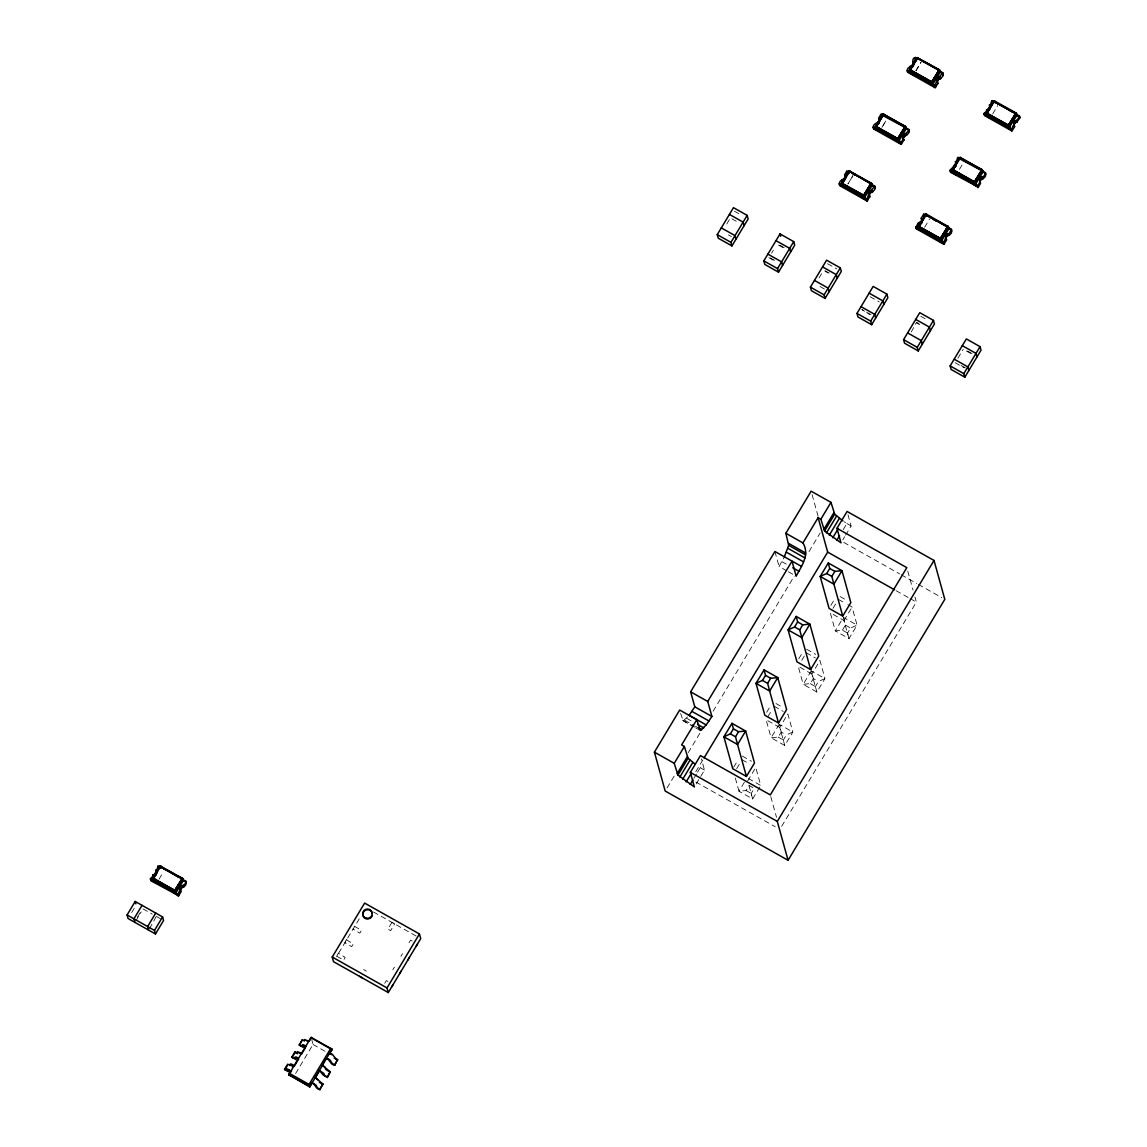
<?xml version="1.0" encoding="UTF-8"?>
<svg xmlns="http://www.w3.org/2000/svg" width="1147" height="1147" viewBox="0 0 1147 1147"><rect width="100%" height="100%" fill="white"/><g stroke="black" fill="none" stroke-linecap="round" stroke-linejoin="round"><path stroke-width="0.75" stroke-dasharray="5 3.75" d="M786.842 570.891L779.071 566.503L784.362 556.754M131.676 912.539L135.289 906.531M159.06 879.176L163.175 872.207M137.439 917.184L141.038 911.191M135.833 920.898L141.224 911.894M149.526 928.611L156.537 915.908M726.797 223.952L730.395 217.959L736.489 221.385M336.745 956.268L338.279 953.214L345.218 957.43L343.598 960.125L336.745 956.268L361.061 915.793M771.573 253.215L773.365 250.204M295.596 1073.535L313.045 1044.487L311.712 1039.555M852.895 175.72L847.92 183.993L852.909 175.792M881.957 127.331L886.086 120.435L881.971 127.403M915.98 70.67L920.955 62.397M915.994 70.741L920.969 62.468M384.704 983.294L386.324 980.599L389.062 982.147M392.804 969.803L394.425 967.107M400.905 956.311L402.525 953.616M409.006 942.82L410.626 940.124L413.364 941.673M819.044 277.961L823.546 270.463M924.654 227.307L929.6 218.962M959.509 169.269L963.638 162.3M992.7 113.926L997.661 105.639M911.306 331.97L916.51 322.264L921.07 324.845M667.038 787.96L675.339 774.139M688.243 752.647L700.229 732.704M713.133 711.212L794.269 576.124M809.022 551.564L820.076 533.154M695.785 771.702L703.154 759.429M693.863 778.34L696.616 773.752M697.534 772.218L700.287 767.63L697.62 765.895M843.231 529.642L846.916 523.519L844.249 521.785M696.229 783.903L704.502 770.124L701.362 758.798M842.844 539.793L844.694 536.724M845.611 535.19L851.117 526.014L847.977 514.688M957.874 358.222L963.279 349.233M733.65 767.243L738.138 759.758M766.655 712.287L771.142 704.817M798.756 658.837L803.244 651.353M830.858 605.387L835.36 597.902M736.675 768.691L739.371 764.203M767.888 716.732L772.375 709.262M801.782 660.299L804.477 655.797M832.994 608.34L836.593 602.347M744.374 782.254L738.983 791.244L752.661 798.943L759.859 786.971M779.186 724.316L771.099 737.779L784.763 745.493L792.864 732.03L787.846 713.979L779.759 727.442L784.763 745.493L783.329 739.987L786.369 734.94L792.864 732.03L779.186 724.316L781.236 732.044L786.369 734.94M811.287 670.866L803.201 684.329L816.879 692.042L824.965 678.58L819.962 660.514L811.861 673.992L816.879 692.042L815.431 686.537L818.471 681.49L824.965 678.58L811.287 670.866L813.338 678.594L818.471 681.49M847.547 633.087L842.414 630.19L835.303 630.879L830.299 612.828L843.977 620.541L848.981 638.592L847.547 633.087L850.572 628.04L857.067 625.129L843.389 617.416L835.303 630.879L848.981 638.592L857.067 625.129L852.063 607.064L847.504 604.498M747.658 780.892L755.744 767.429L760.748 785.48L748.604 778.627M843.977 620.541L852.063 607.064M735.342 778.11L738.983 791.244L746.095 790.555L749.134 785.494L752.977 787.674M779.759 727.442L766.081 719.728L771.099 737.779L778.196 737.091L781.236 732.044M811.861 673.992L798.197 666.278L803.201 684.329L810.312 683.641L813.338 678.594M842.414 630.19L845.439 625.144L843.389 617.416M749.02 785.824L752.661 798.943L751.228 793.437L754.267 788.39M781.695 826.313L916.367 602.103L914.933 596.927M680.63 713.448L683.225 720.861L689.146 715.298M734.453 211.22L742.052 215.507M827.604 263.724L836.737 268.871M920.754 316.228L928.367 320.529M779.817 245.214L785.91 248.655M824.879 270.62L829.439 273.187M967.652 351.097L972.212 353.663M778.498 245.071L786.111 249.358M825.066 271.323L828.12 273.043M870.129 296.729L879.262 301.876M916.697 322.981L919.751 324.701M966.319 350.953L972.412 354.38M770.196 257.846L774.755 260.426M870.96 314.651L861.827 309.504L869.627 314.507M961.071 365.449L965.631 368.015M728.388 234.877L731.428 236.597M768.863 257.702L774.956 261.143M820.019 286.535L824.578 289.101M955.179 362.724L964.312 367.872M843.705 542.359L899.692 573.916M901.255 574.79L916.811 583.565M918.36 584.44L941.687 597.587M896.137 590.705L908.582 597.716M910.144 598.591L916.367 602.103M781.867 561.629L786.527 564.252M840.192 596.626L847.791 600.913M838.385 599.365L845.984 603.637M788.39 571.765L796.161 576.152M845.439 625.144L850.572 628.04M806.57 649.216L815.689 654.364M806.284 652.815L815.402 657.948M810.312 683.641L815.431 686.537M775.989 703.527L783.573 707.814M774.182 706.265L783.286 711.398M778.196 737.091L783.329 739.987M686.666 718.309L692.874 721.807M684.644 720.201L693.978 725.463M695.526 726.338L698.638 728.087M682.508 720.244L696.501 728.13M683.225 720.861L694.107 726.997M695.67 727.872L700.33 730.496M742.353 756.131L751.471 761.264M742.066 759.715L749.665 764.002M746.095 790.555L751.228 793.437M695.842 782.01L775.186 826.743M373.578 912.023L416.117 936.009M363.585 969.588L366.323 971.136M143.031 908.897L152.164 914.044M156.738 916.625L162.214 919.708M313.045 1044.487L325.848 1051.713M846.916 523.519L851.117 526.014M700.287 767.63L704.502 770.124M907.764 571.106L913.026 590.045M812.076 494.572L818.169 516.551M774.913 551.506L779.071 566.503M770.784 796.663L776.519 817.324M354.48 926.231L361.42 930.446L359.8 933.156L352.86 928.927M346.38 939.723L344.86 942.777L351.699 946.633L353.319 943.938L346.38 939.723M391.944 922.374L387.901 929.127L390.64 930.661L394.683 923.923L391.944 922.374"/><path stroke-width="1.5" d="M784.362 556.754L788.663 545.341L785.867 533.283L811.144 491.188L830.973 502.372L834.701 514.143L842.916 520.91M802.957 542.918L818.126 517.67L820.865 519.204L824.593 530.975L841.009 542.846L836.98 528.294L847.088 511.462L934.016 560.453L944.798 599.351L788.075 860.293L665.188 791.029L654.407 752.145L679.684 710.05L696.788 719.685L700.33 730.496L706.237 724.933L711.9 716.459L707.728 701.462L792.004 561.141L796.161 576.152C801.624 566.088 809.983 554.56 802.957 542.918L785.867 533.283M909.972 70.827L909.657 69.594L916.969 57.694L917.915 57.694L909.786 70.756M926.26 215.65L925.844 214.159L918.303 226.188L918.632 227.464L926.547 214.217L948.282 226.633L948.755 228.884L941.716 240.626L940.411 241.013L919.048 228.956L918.704 227.651M1008.7 127.79L1008.256 125.611L1015.97 112.951L1016.816 115.56L1008.959 127.819L987.108 115.646L986.764 114.342M182.545 878.301L174.831 890.359C173.197 892.237 177.082 894.732 175.577 890.861L182.688 878.502L160.781 866.2L159.677 866.415L160.064 867.921M861.87 197.399L867.519 200.625L867.089 199.105L864.652 197.728L864.451 195.75L871.577 183.391L849.382 170.874L841.583 182.947L841.912 184.223L849.855 171.003L849.138 170.917L849.554 172.408M904.711 126.987L906.116 128.822L905.729 127.202L898.345 138.973L898.818 140.981L898.488 139.102L905.686 127.446L905.227 126.371L897.513 139.016L897.728 141.11L899.033 140.723L906.001 129.124L905.671 127.891M910.044 71.1L910.388 72.404L932.841 84.319L932.511 82.441L939.637 70.067L917.199 57.594M919.048 228.956L918.303 226.16L940.64 238.619L941.501 240.87L941.171 238.992L948.411 227.092L947.909 226.26L948.798 228.726L948.411 227.092M980.112 181.886L977.832 185.685L975.394 184.309L975.208 182.344L982.449 170.444L981.947 169.613L974.032 182.774L974.448 184.352L977.703 185.642L978.262 187.219L980.542 183.42L979.782 181.212M993.904 100.836L986.363 112.879L1008.7 125.295L1009.561 127.561L1009.231 125.683L1016.471 113.782L1015.712 113.195L1016.816 115.56L1016.471 113.782M156.551 883.233L150.96 880.136L150.529 878.602C154.601 874.86 156.637 871.548 157.985 866.2L160.437 867.605M841.984 184.409L842.328 185.714L864.178 197.886L871.964 185.785L871.132 183.047L872.107 185.355L874.544 186.689C870.473 190.445 868.437 193.757 867.089 199.105M879.061 119.274C879.778 123.776 872.681 122.643 873.268 127.503L873.67 128.923L901.055 144.364L903.822 140.178C900.266 135.059 907.42 133.783 908.567 130.027L906.13 128.665L905.6 126.729M881.039 114.542L908.768 129.453L909.17 130.873C909.743 135.461 901.184 135.317 903.822 140.178M924.009 215.865L923.579 214.331L921.299 218.131L921.701 220.597M939.479 69.881L940.167 72.032L942.605 73.379C938.533 77.136 936.497 80.433 935.149 85.781L935.565 87.315L929.959 84.147M176.122 892.495L183.09 880.882L182.631 879.362L159.677 866.415L182.043 878.373L182.674 879.434L174.874 891.506L152.594 878.287L175.434 890.746L175.892 892.739L175.047 890.473L153.454 878.301C151.59 878.057 154.114 882.875 152.709 878.014L160.021 866.114L160.967 866.114L161.154 867.519M939.708 71.229L940.024 72.462L932.841 84.319L932.368 82.326L939.751 70.541L940.153 72.161L939.723 70.784L916.697 57.995L917.012 59.501M1016.414 114.471L1016.859 115.403L1016.443 114.026L993.331 101.237L1016.443 113.539M181.283 878.645L185.857 881.211C186.344 886.029 179.319 884.882 180.036 889.369M180.466 890.889C179.663 886.588 186.258 887.62 186.086 883.333L185.527 881.756M868.881 193.255L869.799 196.84L867.032 201.026L839.633 185.585L839.561 183.62L839.962 185.04L845.439 188.122L839.833 185.04L839.418 183.506C839.231 179.204 845.826 180.251 845.024 175.935M936.941 79.946L937.859 83.516L935.092 87.702L907.693 72.261L907.291 70.842C906.861 66.024 913.743 67.085 913.084 62.626M915.077 57.895L915.478 59.314L915.406 57.35L917.385 59.185L914.933 57.78C910.575 57.866 914.976 68.29 912.883 64.49M940.01 241.501L944.225 243.881L946.504 240.081L945.845 235.637L948.97 233.73L951.25 229.93L948.354 227.794M945.357 225.916L951.451 229.357L951.68 231.465C951.867 235.766 945.271 234.719 946.074 239.035M982.319 169.971L982.85 171.935L985.287 173.269C985.459 177.57 978.878 176.538 979.667 180.839M980.097 182.373C979.294 178.057 985.89 179.104 985.717 174.803L985.488 172.695L957.759 157.784M987.108 115.646L986.363 112.836L1008.256 125.611L1012.285 130.557L1014.565 126.758L1013.905 122.313L1017.031 120.421L1019.31 116.621L1016.873 115.245L1016.199 113.123M1019.31 116.621L1019.74 118.155C1017.346 122.256 1012.873 123.632 1011.855 129.023M871.132 183.047L871.419 184.151C868.853 184.868 864.021 200.266 864.25 196.266L841.454 183.42L863.935 195.377L864.996 197.384M884.308 115.847L882.932 114.356L875.519 126.514L875.95 127.561L883.85 114.313L905.255 126.385L883.706 114.428M981.947 169.613L959.652 157.598L952.196 170L974.506 182.975L982.449 170.444L959.308 157.899L960.569 157.555L982.176 169.785M870.172 183.534L874.745 186.115L875.132 187.535C875.72 192.123 867.161 191.979 869.799 196.84M938.232 70.225L942.805 72.791L943.192 74.225C943.78 78.799 935.221 78.67 937.859 83.516M978.104 187.076L950.376 172.165L950.304 170.2C953.731 173.914 951.58 168.982 952.971 170L975.065 182.215L975.653 184.108L974.678 181.957L953.085 169.785C950.175 168.265 956.039 176.021 950.16 170.086C954.232 166.329 956.268 163.032 957.616 157.684L960.068 159.089M984.613 114.958L990.234 118.127L984.728 114.972L984.183 113.424C988.27 109.682 990.291 106.37 991.639 101.022L994.076 102.398M871.964 185.785L870.931 183.262L863.476 195.678L863.705 197.771M948.383 226.862L925.271 214.589L948.383 227.335L948.755 228.884L947.651 226.518L940.425 238.49L940.411 241.013M848.952 172.81L848.708 171.161L849.31 172.466M876.021 127.747L875.62 126.256L897.958 138.715L899.033 140.723M875.691 126.242L875.95 127.905L875.605 126.299L882.932 114.356L905.729 127.202M940.024 72.462L939.264 69.709L916.969 57.694L909.643 69.637L909.972 71.243L909.657 69.594L931.995 82.054L933.056 84.075M160.494 865.985L152.838 879.176M153.024 879.663L152.709 878.014L152.981 879.821L152.895 878.043L174.502 890.99L175.534 892.968M175.706 891.033L176.021 892.624L175.663 890.961M841.568 183.878L863.763 196.395L871.663 184.094L848.708 171.161L841.482 183.176L842.142 185.57M875.605 127.231L897.8 139.733L905.686 127.446L906.073 128.98L904.84 126.787L882.731 114.499L883.204 115.904L882.932 114.356L883.333 115.804M932.497 82.799L939.723 70.784L940.096 72.318L938.877 70.125L917.5 58.081L910.001 69.68L932.368 82.326L932.97 84.204L932.654 82.613L931.35 82.957L910.015 70.698M918.661 227.249L940.483 239.637L948.139 227.393M975.653 184.108L975.294 182.43L975.653 184.108L982.721 172.365L982.391 171.132M1009.776 127.317L1009.088 125.568L986.219 113.338L1008.543 126.313L1016.199 114.083M941.716 240.626L941.027 238.877L918.489 226.174L918.589 227.952L918.374 226.145M952.727 170.989L952.325 169.541L952.612 171.304L952.526 169.527L974.219 182.258L975.409 184.352M986.907 115.503L986.434 112.836M981.431 170.229L982.721 172.365M939.106 69.824L931.536 82.369L931.995 84.548M961.014 159.089L960.369 157.497L952.469 170.659M994.635 100.936L986.492 113.997M871.276 184.036L848.909 171.003L871.663 183.62M916.553 228.282L916.123 226.748L918.403 222.948L921.557 220.998M127.088 914.962L135.188 901.47L162.587 916.926L163.577 920.482L155.476 933.973L128.077 918.532L127.088 914.962L154.487 930.418L155.476 933.973M178.473 895.592L150.744 880.681L150.673 878.717M158.128 866.315L158.53 867.734L157.985 866.2M142.042 905.341L133.941 918.833L134.93 922.389M155.748 913.055L147.648 926.547L148.623 930.117M154.487 930.418L162.587 916.926M178.143 896.122L177.756 894.703L180.151 889.728M185.929 883.176L185.857 881.211M173.011 892.567L178.631 895.735L180.911 891.936L180.48 890.416M717.248 234.633L733.463 207.65L747.156 215.378L748.145 218.934L731.944 245.917L718.237 238.189L717.248 234.633L730.954 242.361L731.944 245.917M730.954 242.361L747.156 215.378M332.229 957.042L364.631 903.076L419.429 933.959L420.72 938.59L388.303 992.556L333.505 961.659L332.229 957.042L387.026 987.925L388.303 992.556M763.83 260.885L780.032 233.902L793.738 241.63L794.728 245.186L778.512 272.169L764.82 264.455L763.83 260.885L777.537 268.613L778.512 272.169M284.614 1069.291L287.08 1070.667L286.736 1068.975L287.524 1069.004L291.223 1071.298L288.772 1070.094L288.6 1071.828L284.614 1069.291L287.696 1064.158L289.904 1065.405M294.162 1066.395L298.55 1059.097L296.098 1057.892L295.926 1059.627L291.94 1057.09L295.023 1051.957L297.517 1053.347M305.876 1046.896L303.425 1045.691L303.252 1047.426L299.267 1044.888L302.349 1039.756L304.572 1041.003M284.743 1069.807L287.065 1065.95M292.069 1057.606L295.023 1051.957M299.41 1045.404L302.349 1039.756M331.798 1054.681L329.82 1053.534L331.999 1049.161L311.109 1037.347L288.757 1074.653L309.762 1086.912L311.941 1082.553L316.185 1085.306L317.203 1087.6L319.956 1089.65L322.909 1084.001L315.024 1077.42L316.644 1078.768M291.539 1070.782L288.901 1075.155L292.141 1076.115M301.632 1053.964L305.288 1047.871M309.733 1040.487L311.124 1037.404M777.537 268.613L793.738 241.63M845.454 177.47L845.511 178.229L844.593 174.889L846.873 171.089L849.325 172.509L848.551 171.347M879.233 120.091L878.616 118.227L880.896 114.428L881.441 115.976M847.016 171.204L847.733 172.093M847.289 172.624L845.353 177.097M873.67 128.923L873.441 126.844L875.878 128.22L875.806 126.27L898.345 138.973L898.933 140.866L898.474 139.461M907.693 72.261L907.478 70.182L909.929 71.601M309.088 1084.431L289.474 1073.363L288.757 1074.653L309.633 1086.41L309.088 1084.431L330.723 1048.415L331.999 1049.161L309.762 1086.912L309.403 1085.42M315.167 1077.922L319.612 1070.524M322.293 1066.079C324.185 1056.831 329.318 1056.86 331.856 1063.197M319.812 1089.148L322.909 1084.001M330.236 1071.8L327.282 1077.449L330.236 1071.8L322.35 1065.219L324.974 1067.269M337.562 1059.599L334.623 1065.248L337.562 1059.599C334.092 1058.71 333.218 1052.774 329.82 1053.534M387.026 987.925L419.429 933.959M810.413 287.137L826.614 260.168L840.307 267.882L841.296 271.452L825.094 298.421L811.402 290.707L810.413 287.137L824.105 294.865L825.094 298.421M867.032 201.026L866.96 199.062L867.361 200.481M874.745 186.115L874.96 188.223M901.055 144.364L900.997 142.4L897.513 139.016L875.476 126.758L876.365 129.066L875.605 126.299M908.768 129.453L908.998 131.561M935.092 87.702L935.02 85.738L935.422 87.172L929.93 84.075M942.863 74.756L942.805 72.791M903.392 138.644L901.112 142.443L898.674 141.067M824.105 294.865L840.307 267.882M856.981 313.403L873.182 286.42L886.889 294.134L887.878 297.704L871.677 324.687L857.97 316.959L856.981 313.403L870.688 321.117L871.677 324.687M916.353 228.827L916.281 226.862L916.353 228.827L943.752 244.268L943.68 242.304L943.752 244.268M923.736 214.446L928.626 216.482M1011.812 130.944L1011.74 128.98L1011.812 130.944L984.413 115.503L984.341 113.539M870.688 321.117L886.889 294.134M977.774 187.606L977.703 185.642M1019.511 116.033L1019.583 117.998L1019.511 116.033L1014.952 113.467M944.225 243.881L943.795 242.347L945.745 237.859M951.523 231.321L951.451 229.357M985.56 174.659L985.488 172.695M711.9 716.459L694.795 706.824L690.637 691.827L774.913 551.506L801.466 566.389M903.564 339.655L919.765 312.672L933.472 320.4L934.447 323.956L918.245 350.939L904.553 343.211L903.564 339.655L917.256 347.369L918.245 350.939M917.256 347.369L933.472 320.4M696.788 719.685L681.619 744.948L684.358 746.482L688.085 758.253L695.111 764.174M836.98 528.294L906.818 567.65L770.311 794.928L700.459 755.572L690.351 772.404L694.394 786.957L677.963 775.085L674.235 763.314L684.358 746.482M820.865 519.204L830.973 502.372M677.117 773.695L687.225 756.848M823.732 529.584L833.855 512.738M677.963 775.085L688.085 758.253M824.593 530.975L834.701 514.143M679.856 777.006L689.964 760.16M826.471 532.882L836.593 516.05M682.651 779.315L692.774 762.483M829.281 535.205L839.389 518.358M686.178 781.853L690.781 774.211M832.794 537.742L838.314 528.566M704.086 757.88L827.675 552.108L818.126 517.67M690.179 784.462L692.946 779.874M836.808 540.352L839.561 535.764M731.972 723.327L723.886 736.79L732.747 768.734L746.425 776.447L754.511 762.984L745.65 731.04L731.972 723.327L733.42 728.832L730.381 733.879L723.886 736.79L737.564 744.503L746.425 776.447M764.088 669.877L755.988 683.34L764.848 715.284L778.526 722.997L786.613 709.534L777.766 677.59L764.088 669.877L765.522 675.382L762.483 680.429L755.988 683.34L769.666 691.053L778.526 722.997M796.19 616.426L788.104 629.889L796.964 661.833L810.628 669.547L818.729 656.07L809.868 624.126L796.19 616.426L797.624 621.932L794.599 626.979L788.104 629.889L801.782 637.603L810.628 669.547M828.292 562.976L820.205 576.439L829.066 608.383L842.744 616.097L850.83 602.619L841.97 570.676L828.292 562.976L829.725 568.482L826.7 573.529L820.205 576.439L833.883 584.153L842.744 616.097M950.132 365.907L966.348 338.924L980.04 346.652L981.029 350.208L964.828 377.191L951.121 369.463L950.132 365.907L963.838 373.635L964.828 377.191M735.514 736.775L738.539 731.729L745.65 731.04L737.564 744.503L735.514 736.775L730.381 733.879M767.615 683.325L770.655 678.278L777.766 677.59L769.666 691.053L767.615 683.325L762.483 680.429M799.717 629.875L802.757 624.828L809.868 624.126L801.782 637.603L799.717 629.875L794.599 626.979M831.833 576.425L834.858 571.364L841.97 570.676L833.883 584.153L831.833 576.425L826.7 573.529M963.838 373.635L980.04 346.652M788.075 860.293L777.293 821.41L934.016 560.453M706.237 724.933L689.146 715.298L694.795 706.824M916.697 57.995L917.5 58.081L909.514 70.096L909.929 71.401L909.729 69.594M842.328 185.714L841.597 182.903L841.912 184.552L841.669 182.903L864.308 195.635L864.91 197.513L864.437 196.123M916.768 57.837L917.227 59.243M993.675 100.936L993.832 102.599M960.053 159.046L959.652 157.598L959.795 159.261M925.414 214.403L947.996 227.278M1009.217 126.041L1009.675 127.446L1008.256 125.611M941.157 239.365L941.615 240.755L941.027 238.877L918.159 226.662L918.847 228.812M304.485 1039.512L308.815 1041.261M306.45 1040.63L307.482 1040.931M291.782 1064.989C297.704 1067.972 288.471 1060.975 290.277 1065.52M182.631 879.362L183.162 880.738L181.929 878.545L159.863 866.444M882.588 114.657L883.348 114.944M871.519 184.251L872.035 185.628L871.663 184.094M329.834 1052.1L332.143 1049.677L311.267 1037.906M909.542 69.867L931.536 82.369L935.149 85.781M959.451 157.741L981.56 170.028L982.836 172.064L982.449 170.444M916.969 58.081L917.629 57.909M882.774 114.671L883.591 114.571M993.474 101.079L994.334 101.151M848.751 171.333L849.569 171.218M925.457 214.575L926.274 214.46M931.536 82.369L932.368 82.326M897.513 139.016L898.345 138.973M974.219 182.258L975.194 182.703M863.476 195.678L864.308 195.635M993.517 101.266L1016.056 113.969M910.173 70.325L910.202 72.261M909.542 70.34L931.45 82.57L932.482 84.534M986.248 113.582L1008.17 125.812L1009.202 127.79M883.893 114.342L883.161 114.256L883.577 115.747M875.505 127.002L897.413 139.217L898.459 141.196M875.749 127.417L897.355 139.404L898.216 141.224M960.598 157.583L960.541 158.96M952.856 170.215L952.727 171.964M952.225 170.243L974.133 182.473L975.165 184.438M952.311 170.473L974.075 182.645L974.921 184.466M841.482 183.663L863.39 195.879L864.422 197.858M918.188 226.905L940.11 239.121L941.142 241.099M153.225 878.745L153.096 880.48M152.68 878.989L174.444 891.162L175.29 892.997M300.328 1053.233L299.109 1052.831M994.535 100.936L1015.998 112.98L1016.744 115.704M1008.858 110.026L1011.898 111.746M940.167 72.032L942.476 73.336M994.091 102.427L992.112 100.592L992.513 102.011M1016.887 115.274L1019.196 116.578M984.183 113.424L986.635 114.843M907.291 70.842L934.69 86.283M984.011 114.083L1011.41 129.525M908.023 71.731L913.514 74.885L907.894 71.716M1010.765 129.64L1008.027 128.091L1010.88 129.769M873.598 126.959L876.021 128.722M873.268 127.503L900.667 142.945M949.988 170.745L977.387 186.187M873.871 128.378L878.086 130.744M897.269 141.511L901.542 143.977L900.997 142.4M950.591 171.62L956.197 174.788M972.613 183.979L978.262 187.219M851.906 173.24L854.945 174.961M933.185 219.063L936.239 220.769M933.099 219.177L936.153 220.898M839.418 183.506L841.869 184.911M916.123 226.748L918.575 228.153M943.795 242.347L940.196 238.92M839.231 184.151L866.63 199.592M915.951 227.393L943.35 242.834M863.247 198.173L865.985 199.707M939.967 241.415L944.067 243.723M729.406 214.403L743.113 222.117L744.088 225.687M775.989 240.655L789.681 248.369L790.67 251.939M822.557 266.907L836.263 274.635L837.253 278.191M869.139 293.159L882.832 300.887L883.821 304.442M915.707 319.411L929.414 327.139L930.403 330.694M962.29 345.677L975.997 353.391L976.972 356.961M721.305 227.895L734.998 235.608L735.987 239.178M767.888 254.147L781.58 261.86L782.569 265.43M814.456 280.398L828.163 288.126L829.152 291.682M861.039 306.65L874.731 314.378L875.72 317.934M907.607 332.902L921.313 340.63L922.303 344.186M954.189 359.169L967.882 366.882L968.871 370.438M827.675 552.108L894.588 589.816M788.692 543.463L805.782 553.112M788.663 545.341L805.753 554.976M829.725 568.482L834.858 571.364M787.889 548.323L804.979 557.958M786.426 552.209L803.517 561.844M792.735 567.765L798.957 571.263M797.624 621.932L802.757 624.828M765.522 675.382L770.655 678.278M690.637 691.827L707.728 701.462M733.42 728.832L738.539 731.729M691.913 711.384L709.018 721.019M697.548 724.431L703.756 727.944M698.638 728.087L701.749 729.836M654.407 752.145L674.235 763.314M690.351 772.404L777.293 821.41M175.204 875.204L178.244 876.925M185.656 881.799L183.219 880.423L182.817 878.96M150.529 878.602L152.981 880.021M150.357 879.262L177.756 894.703M337.705 1060.115L334.25 1058.108M305.733 1046.394C300.872 1041.791 303.009 1048.315 299.267 1044.888M326.737 1058.667C330.508 1059.857 330.049 1064.731 334.623 1065.248M334.48 1064.746L331.927 1063.283M301.489 1053.462L297.317 1051.541L297.603 1053.319M295.166 1052.459L297.446 1053.749M330.379 1072.316L326.221 1069.778M291.94 1057.09C295.467 1060.459 294.205 1053.72 298.55 1059.097M327.153 1076.947L324.572 1075.456M327.282 1077.449L322.952 1074.753L319.267 1070.352L323.741 1073.32L324.529 1075.399M323.053 1084.517L319.339 1082.324M312.084 1083.069C315.855 1084.259 315.396 1089.134 319.956 1089.65M317.131 1079.069L317.877 1079.743M871.648 184.538L872.093 185.47L871.691 183.85M182.76 879.649L183.219 880.452L182.688 878.502M939.751 70.541L938.992 69.953L939.336 70.727M1008.098 125.984L1008.959 127.819M931.579 83.043L932.239 84.577M940.038 239.293L940.898 241.128M863.318 196.051L864.178 197.886M947.909 226.26L948.684 229.027M182.316 878.129L183.09 880.882M982.176 170.745L982.793 172.222L982.406 170.688M989.789 106.341L990.262 108.391L989.359 104.821M955.967 163.376L955.336 161.469M921.729 219.665L922.188 220.855M325.175 1067.484L325.648 1069.147M981.674 169.856L982.033 170.616M904.969 126.614L905.313 127.374M182.043 878.373L182.402 879.147M1017.031 120.421L1017.461 121.94M1016.643 120.421L1017.074 121.955M1016.256 120.464L1016.686 121.998M1015.884 120.564L1016.299 122.098M1015.511 120.707L1015.941 122.227M1015.167 120.879L1015.597 122.414M1014.851 121.109L1015.267 122.643M1014.55 121.367L1014.98 122.901M1014.306 121.654L1014.722 123.188M1014.077 121.969L1014.507 123.503M1013.905 122.313L1014.335 123.847M1013.776 122.672L1014.106 124.579M1013.647 123.432L1014.565 126.758M989.732 105.581L990.248 107.531M989.761 107.288L990.191 108.807M988.872 108.75L989.302 110.284M987.768 109.438L988.184 110.972M987.338 109.567L987.768 111.087M986.907 109.625L987.338 111.159M986.463 109.639L986.893 111.159M983.008 177.068L983.423 178.602M982.621 177.068L983.036 178.602M982.233 177.125L982.649 178.66M981.846 177.226L982.276 178.746M981.488 177.355L981.904 178.889M981.144 177.541L981.56 179.075M980.814 177.771L981.244 179.29M980.527 178.029L980.957 179.549M980.269 178.315L980.699 179.85M980.054 178.631L980.47 180.165M979.868 178.975L980.298 180.509M979.739 179.333L980.169 180.868M979.653 179.706L980.04 181.613M979.624 180.466L980.341 183.09M974.262 182.947L974.678 184.438M942.605 73.379L943.02 74.913M940.325 77.164L940.741 78.699M939.88 77.179L940.311 78.713M939.45 77.25L939.866 78.77M939.02 77.365L939.45 78.899M938.619 77.552L939.049 79.071M938.246 77.781L938.676 79.301M960.369 157.497L960.785 158.989M937.916 78.053L938.332 79.587M959.881 157.497L960.297 158.989M937.615 78.369L938.045 79.903M937.371 78.727L937.787 80.261M937.171 79.114L937.601 80.648M937.027 79.53L937.457 81.05M958.089 157.254L958.476 158.673M957.616 157.684L958.161 159.218M955.551 161.842L956.225 164.193M955.738 163.935L956.154 165.469M955.594 164.351L956.01 165.871M955.394 164.738L955.824 166.258M954.505 165.684L954.935 167.218M954.132 165.914L954.562 167.448M953.731 166.1L954.161 167.634M914.933 57.78L915.349 59.314M912.654 61.58L913.571 64.906M913.112 63.759L913.442 65.666M912.711 64.834L913.127 66.368M912.496 65.15L912.912 66.684M911.937 65.694L912.367 67.229M911.621 65.924L912.051 67.458M911.277 66.096L911.707 67.63M910.919 66.239L911.335 67.773M909.757 66.397L910.173 67.917M909.643 69.637L910.388 72.404M948.97 233.73L949.401 235.264M948.583 233.73L949.013 235.264M948.196 233.787L948.626 235.307M947.823 233.873L948.239 235.407M947.451 234.017L947.881 235.551M947.107 234.203L947.537 235.737M946.791 234.418L947.207 235.952M946.504 234.676L946.92 236.21M946.246 234.963L946.662 236.497M946.017 235.293L946.447 236.827M945.845 235.637L946.275 237.157M945.716 235.995L946.046 237.888M945.587 236.741L946.504 240.081M940.239 239.608L940.64 241.099M905.456 126.543L906.001 129.124M906.288 133.826L906.718 135.36M905.858 133.841L906.273 135.36M905.413 133.898L905.843 135.432M904.997 134.027L905.427 135.561M904.596 134.199L905.012 135.733M904.223 134.428L904.639 135.963M926.346 214.159L926.991 215.736M926.102 214.116L926.518 215.622M903.879 134.715L904.309 136.249M926.016 215.708L925.615 214.245L925.887 215.808M903.592 135.031L904.008 136.565M903.334 135.389L903.764 136.923M903.133 135.776L903.564 137.31M903.004 136.178L903.42 137.712M902.918 136.608L903.349 138.142M902.89 137.038L903.607 139.805M924.052 213.901L924.453 215.335M921.299 218.131L922.231 221.271M921.371 221.385L921.787 222.919M921.113 221.744L921.543 223.278M920.812 222.059L921.242 223.593M897.542 139.705L897.958 141.196M918.847 222.948L919.277 224.468M918.403 222.948L918.833 224.482M883.663 114.256L884.079 115.747M883.419 114.227L883.821 115.718M881.369 114.012L881.771 115.431M878.803 118.557L879.376 120.449M878.86 121.152L879.276 122.672M878.674 121.496L878.889 123.346L878.459 121.811M878.201 122.098L878.631 123.632M877.914 122.356L878.344 123.89M872.265 190.488L872.681 192.022M871.82 190.488L872.25 192.022M871.39 190.56L871.806 192.094M870.96 190.689L871.39 192.209M870.559 190.861L870.989 192.395M870.186 191.09L870.616 192.624M869.856 191.363L870.272 192.897M869.555 191.692L869.985 193.226M869.311 192.051L869.727 193.571M869.111 192.438L869.541 193.958M868.967 192.839L869.397 194.373M868.91 194.115L869.426 196.065M863.519 196.366L863.935 197.858M845.052 177.068L845.468 178.602M844.966 177.441L845.382 178.975M844.436 178.459L844.852 179.993M843.217 179.419L843.647 180.954M842.859 179.563L843.274 181.083M842.472 179.649L842.902 181.183M842.084 179.706L842.515 181.24M841.697 179.706L842.113 181.24M780.032 233.902L780.691 236.282M417.479 943.995L415.859 946.691M409.379 957.473L407.758 960.182M401.264 970.964L399.643 973.674M393.163 984.456L391.543 987.151M362.28 977.875L359.541 976.341M291.782 1065.033L292.227 1066.638M183.377 885.599L183.807 887.118M182.99 885.599L183.405 887.133M182.602 885.642L183.018 887.176M182.215 885.742L182.645 887.276M181.857 885.885L182.273 887.405M181.513 886.058L181.929 887.592M181.183 886.287L181.613 887.821M180.896 886.545L181.326 888.079M180.638 886.832L181.068 888.366M180.423 887.147L180.839 888.681M180.237 887.491L180.667 889.025M180.108 887.85L180.538 889.384M180.022 888.222L180.409 890.144M179.993 888.982L180.71 891.606M178.631 895.735L174.588 890.789L175.563 891.219M174.631 891.463L175.047 892.968M155.92 870.372L156.637 873.139M155.705 870L156.594 872.709M156.178 872.035L156.609 873.57M156.107 872.466L156.379 874.401L155.963 872.867M155.763 873.254L156.193 874.788M155.519 873.613L155.935 875.147M153.684 874.745L154.114 876.265M153.254 874.803L153.669 876.337M152.809 874.817L153.239 876.351M135.188 901.47L135.848 903.85M882.731 114.499L883.075 116.019M848.708 171.161L849.052 172.681M372.23 915.578A4.789 4.66 -15.5 0 1 371.743 916.711M370.968 917.686A4.789 4.66 -15.5 0 1 369.979 918.417M368.818 918.89A4.789 4.66 -15.5 0 1 363.011 915.621A4.789 4.66 -15.5 0 1 366.438 909.901A4.789 4.66 -15.5 0 1 372.259 913.17M160.021 866.501L153.34 878.516L160.021 866.501M182.015 878.874L174.702 890.574L182.015 878.874M848.909 171.39L842.228 183.42L848.909 171.39M882.946 114.743L876.251 126.758L882.946 114.743M870.903 183.778L863.591 195.463L870.903 183.778M904.926 127.116L897.628 138.801L904.926 127.116M938.963 70.454L931.651 82.154L938.963 70.454M925.629 214.632L918.933 226.662L925.629 214.632M959.652 157.985L952.971 170L959.652 157.985M993.689 101.323L986.994 113.338L993.689 101.323M947.608 227.02L940.311 238.705L947.608 227.02M981.646 170.358L974.333 182.043L981.646 170.358M1015.668 113.696L1008.371 125.396L1015.668 113.696M159.82 866.257L160.164 867.777L159.82 866.257M920.783 230.604L918.044 229.056L920.769 230.647M366.151 918.188A4.789 4.66 -15.5 0 0 372.058 912.453A4.789 4.66 -15.5 0 0 364.086 910.403A4.789 4.66 -15.5 0 0 366.151 918.188"/></g></svg>
